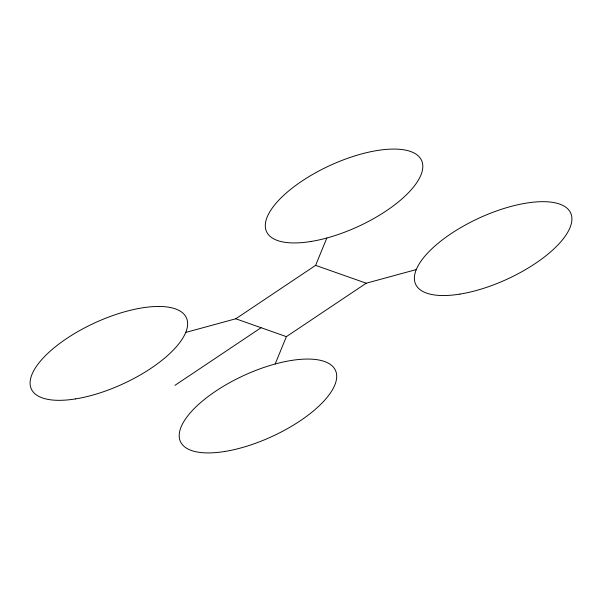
<?xml version="1.0" encoding="UTF-8"?>
<svg xmlns="http://www.w3.org/2000/svg" width="602" height="602" viewBox="0 0 602 602"><rect width="100%" height="100%" fill="white"/><g stroke="black" fill="none" stroke-linecap="round" stroke-linejoin="round"><path stroke-width="0.9" d="M275.167 363.992L286.386 336.638L366.219 283.218L416.283 269.568M185.717 332.432L235.781 318.782L315.614 265.362L326.833 238.008M174.956 385.34L261.087 327.706M315.614 265.362L366.219 283.218M235.781 318.782L286.386 336.638M310.805 241.515A85.303 33.607 -24.7 0 0 422.514 163.3A85.303 33.607 -24.7 0 0 298.848 183.211A85.303 33.607 -24.7 0 0 310.805 241.515M459.89 294.115A85.303 33.607 -24.7 0 0 571.607 215.9A85.303 33.607 -24.7 0 0 447.933 235.811A85.303 33.607 -24.7 0 0 459.89 294.115M75.604 398.9A85.303 33.607 -24.7 0 0 187.32 320.685A85.303 33.607 -24.7 0 0 63.646 340.597A85.303 33.607 -24.7 0 0 75.604 398.9M224.697 451.492A85.303 33.607 -24.7 0 0 336.405 373.278A85.303 33.607 -24.7 0 0 212.739 393.196A85.303 33.607 -24.7 0 0 224.697 451.492"/></g></svg>
